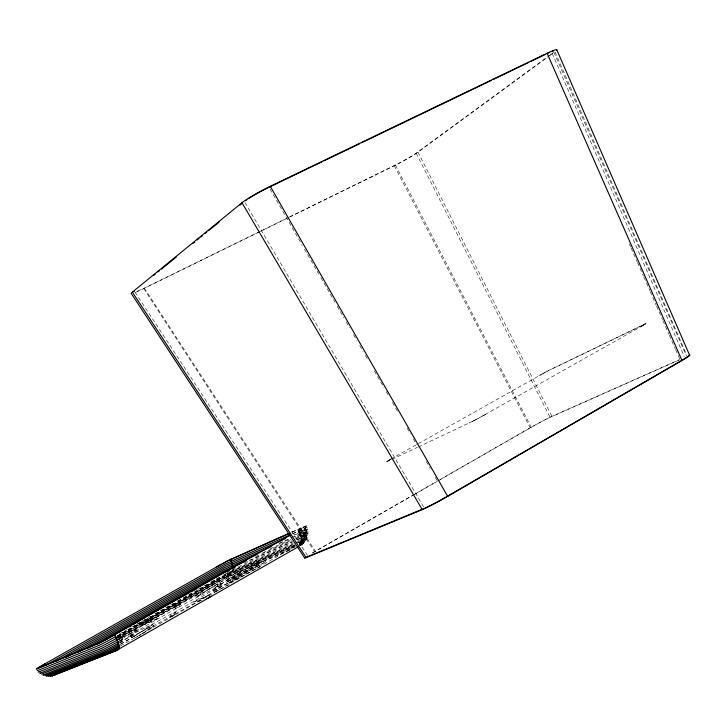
<?xml version="1.0" encoding="UTF-8"?>
<svg xmlns="http://www.w3.org/2000/svg" width="726" height="726" viewBox="0 0 726 726"><rect width="100%" height="100%" fill="white"/><g stroke="black" fill="none" stroke-linecap="round" stroke-linejoin="round"><path stroke-width="0.54" stroke-dasharray="3.63 2.72" d="M232.774 580.047L265.562 561.833L232.774 580.047L231.893 578.177L264.672 560.209L265.616 562.033M231.893 578.177L264.672 560.209M291.707 532.14L305.065 526.196C307.806 530.951 307.615 537.539 304.294 542.077L299.974 543.928M295.645 538.411L306.98 533.456C307.007 538.383 304.394 543.275 300.065 545.716L299.166 544.046C305.002 540.834 306.808 532.712 303.55 527.058L305.065 526.196L306.971 533.374M300.156 543.484L299.584 543.81C302.461 539.908 299.874 534.572 298.059 530.724L304.53 526.713L291.235 532.539M301.163 545.09L300.582 545.426L301.599 543.892L302.016 540.534M129.001 628.916L128.066 635.559L128.956 637.201M233.482 568.83L231.422 573.368L117.757 637.691M295.264 543.202L303.713 539.545L304.856 536.587L305.092 531.741C308.133 532.14 304.294 541.859 300.473 542.485M233.427 568.857L231.258 573.449L227.537 576.743L118.411 638.789M301.163 544.763C307.806 541.478 309.721 531.995 306.2 525.805M179.376 606.319L180.211 604.25L179.367 602.671L175.129 604.994L174.213 607.072L175.084 608.669L179.376 606.319L178.514 604.713L179.367 602.671M175.347 612.299L174.367 614.641L169.775 617.164L170.819 614.777L175.347 612.299L176.255 613.987L171.735 616.465L170.701 618.87M175.084 608.669L175.982 606.564L180.211 604.25M303.386 543.393L299.82 544.854M303.205 540.797L302.697 540.943M117.548 637.201L226.703 575.192L230.732 571.09M303.268 543.393L300.355 545.598L299.448 543.928L303.051 540.797M295.019 545.825L226.703 575.192C233.445 570.827 224.47 575.21 227.537 576.743L290.745 549.709M290.191 549.591L227.537 576.743L230.378 574.62L295.673 546.633M228.826 575.863L230.169 574.72M300.736 543.075L301.88 542.05L298.549 543.484M301.571 544.718L302.933 543.52M306.699 538.692L302.034 541.623M304.185 539.4L300.727 541.569M304.929 537.984L300.845 540.507M289.683 216.838L395.407 165.002A17.605 1.352 -28.6 0 0 416.116 153.15L549.455 55.394M550.372 54.722L552.196 53.388A19.811 1.697 -28.9 0 0 553.23 52.599M289.411 217.201L394.282 165.782A20.21 1.552 -28.6 0 0 418.04 152.179L547.649 57.218M548.557 56.546L554.038 52.535L686.17 355.404M259.944 566.743L227.492 584.085L226.594 582.424L228.309 581.281L259.046 565.082L259.944 566.743L227.492 584.085M259.046 565.082L226.594 582.424M153.694 626.166L135.118 637.954L134.201 636.248L152.787 624.487L153.694 626.166L139.292 635.767M196.519 597.09L213.099 586.59L212.246 585.011L208.362 587.062L195.657 595.483L196.519 597.09L213.099 586.59M152.787 624.487L134.201 636.248M195.657 595.483L212.246 585.011M119.79 640.786L121.287 640.178L122.186 641.848L120.688 642.446L119.79 640.786L124.681 637.972L123.81 636.348L118.873 638.944M118.955 639.152L123.81 636.348M213.181 590.737L240.07 577.07L213.181 590.737L214.079 592.407L229.126 584.621M120.362 644.216L134.655 635.976L133.756 634.297L119.445 642.537M214.96 587.561L240.778 572.406L239.916 570.808L236.903 572.315L214.088 585.955L214.96 587.561L240.778 572.406M120.58 644.407L134.655 635.976M118.51 639.706L138.539 629.46L137.668 627.854L115.915 638.635M119.663 642.719L133.756 634.297M214.088 585.955L239.916 570.808M295.827 539.055L305.909 534.744L300.673 538.02A12.66 4.937 60.7 0 0 297.941 530.797L300.11 529.644A14.62 0.517 -28.7 0 0 305.655 525.942L303.55 527.058M117.639 638.1L137.668 627.854M389.354 460.012L386.931 461.591L387.956 461.173M642.828 325.502L645.441 323.814L549.364 370.178M296.562 539.817L307.779 535.035L300.827 539.318L300.7 542.349L299.411 543.946L300.319 545.616L301.798 543.783L301.844 538.765L305.537 536.369L296.562 540.189M390.27 459.476L385.66 462.29L391.015 459.74M641.866 326.065L646.757 323.106L548.239 370.768M312.616 552.804A19.194 0.889 -28.7 0 1 314.549 551.687L414.537 494.243M415.517 493.68L439.039 480.167M440.02 479.605L530.207 427.795A18.114 0.808 -28.5 0 1 551.905 416.379L679.373 359.669M312.225 553.194A16.689 0.771 -28.7 0 1 315.456 551.306L412.559 495.522M413.539 494.96L437.079 481.429M438.068 480.866L531.25 427.333A15.745 0.699 -28.5 0 1 550.127 417.396L679.545 359.842M389.499 459.857L391.296 458.886M300.083 543.23L300.745 542.857M301.889 542.848L305.8 540.389L298.885 543.302M301.599 543.892L304.294 542.077M299.983 535.189L305.955 531.523L304.53 526.713M301.844 538.765L301.045 535.507L302.27 534.808A13.522 0.508 -28.7 0 0 307.388 531.35L294.484 537.004M300.401 536.632L306.063 533.093L294.901 537.884M301.517 537.167L302.697 536.496A12.678 0.481 -28.7 0 0 306.98 533.456M227.701 581.481L259.282 563.73L258.411 562.124L256.723 562.85L226.83 579.865L227.701 581.481L259.282 563.73M120.253 642.946L122.186 641.848M193.561 602.126L210.286 594.512L193.561 602.126L194.468 603.805M120.389 646.058L295.482 546.188M640.777 326.682L642.646 325.684M119.373 634.034L127.259 629.56M137.105 623.97L150.899 616.138M154.838 613.906L169.612 605.52M170.592 604.958L173.55 603.288M177.489 601.046L182.417 598.251M183.397 597.698L192.263 592.661M198.171 589.312L207.037 584.276M210.976 582.043L219.842 577.007M298.813 532.203L299.983 531.541A12.623 0.454 -28.7 0 0 304.258 528.555M301.045 535.507L299.693 532.076L300.963 531.35A14.511 0.526 -28.7 0 0 306.472 527.666L305.918 527.902M116.95 635.94L223.327 575.546M117.176 636.139L229.416 572.569M117.866 636.403L226.258 575.255L117.494 637.038M117.875 636.629L229.652 573.277L293.685 545.544M299.457 533.701L305.719 529.798L294.484 534.663M141.715 623.67L156.843 616.764L157.714 618.37L153.667 620.666L142.577 625.258L141.715 623.67L152.796 619.06L153.667 620.666M300.437 533.801L301.689 533.084M118.556 637.991L229.988 574.801M119.255 638.081L227.029 576.807L226.485 576.653M142.577 625.258L157.714 618.37M119.345 641.285L121.287 640.178M226.83 579.865L258.411 562.124M390.679 459.186L539.781 375.369M292.723 533.837L298.84 530.37L299.693 532.076M485.122 414.555L641.403 326.391M223.78 574.774L224.588 574.32M485.966 414.147L482.509 416.016M539.01 375.75L540.906 374.743M224.325 574.983L228.98 572.451M484.505 414.973L481.12 416.778M540.298 375.033L542.086 374.09M225.26 573.948L225.931 573.567M541.65 374.28L544.564 372.737M174.213 607.072L178.514 604.713M543.057 373.509L545.934 371.957M481.365 416.706L478.135 418.457M226.612 573.204L227.928 572.496M545.816 372.066L547.34 371.204M476.546 419.301L478.307 418.303M547.041 371.403L548.711 370.478M476.928 419.038L473.588 420.853M119.754 640.568L124.681 637.972M475.603 419.746L469.168 423.067M473.198 420.989L418.339 446.98M230.623 571.598L293.603 544.273M116.777 640.241L138.539 629.46M214.079 592.407L220.005 589.476M307.579 555.499L135 292.097A18.803 1.516 -28 0 0 144.32 288.104L288.667 217.337M135.753 292.26A21.589 1.742 -28 0 0 143.802 288.594L259.881 231.676M260.897 231.177L288.385 217.7M391.913 459.422L417.504 447.261M297.941 530.797L298.622 530.497A14.565 5.681 60.7 0 1 302.007 540.262L307.361 536.895L297.252 541.188M292.505 533.837L305.882 527.92M294.121 535.162L307.044 529.481A14.139 0.517 -28.7 0 1 301.689 533.084M279.383 543.039L290.681 538.066M291.716 537.621L305.092 531.741M279.038 543.783L290.364 538.81M270.244 548.684L290.79 539.69M262.685 552.813L291.525 540.208M255.779 556.524L291.725 540.852M249.209 560.418L292.451 541.614M244.226 562.94L292.451 541.977M232.52 569.257L293.141 542.975M231.921 570.582L294.221 543.647M297.714 542.494L306.599 538.692M229.933 572.324L294.375 544.527M298.54 542.739L302.878 540.861M294.411 545.262L228.989 573.431M295.31 545.408L227.9 574.393M231.422 573.368L294.783 546.161M299.502 545.607L301.825 544.618M201.801 600.112L198.661 601.409L197.753 599.73M304.375 538.111L304.956 537.93M225.804 575.509L227.156 576.952L226.566 577.079M225.214 574.801L225.777 575.119M144.32 288.104L315.456 551.306M143.802 288.594L314.549 551.687M244.961 202.509L423.857 507.383M270.145 189.223L302.261 245.243M304.512 249.172L318.605 273.738M320.856 277.668L334.949 302.234M337.2 306.163L343.961 317.961M346.22 321.89L349.596 327.789M353.544 334.668L356.92 340.558M359.742 345.476L363.127 351.366M365.378 355.304L367.628 359.234M374.389 371.022L383.972 387.729M386.223 391.659L388.483 395.588M392.43 402.467L397.494 411.315M407.077 428.022L410.462 433.912M413.275 438.831L416.66 444.729M426.235 461.427L430.182 468.306M435.255 477.154L437.506 481.084M256.723 562.85L257.594 564.456M236.903 572.315L237.765 573.903M227.002 575.056L227.837 576.607M228.472 579.167L229.352 580.791M228.309 581.281L229.207 582.933M222.138 585.465L221.258 583.831L214.333 580.6A48.86 1.788 -28.8 0 1 182.607 600.248A48.86 1.788 -28.8 0 1 132.214 626.738M217.101 584.457L217.972 586.063M216.375 588.822L217.274 590.492M208.362 587.062L209.215 588.641M199.596 593.414L200.458 595.011M175.129 604.994L175.982 606.564M170.819 614.777L171.735 616.465M145.717 621.392L146.579 622.981M148.667 626.656L149.583 628.335M134.455 629.769L135.326 631.384M130.716 635.794L131.624 637.473M121.914 637.591L122.794 639.216M394.282 165.782L530.207 427.795M395.407 165.002L531.25 427.333M418.04 152.179L551.905 416.379M416.116 153.15L550.127 417.396M629.315 243.854L630.676 246.967M631.13 248.011L637.038 261.487M637.501 262.531L643.408 276.016M643.862 277.051L649.77 290.536M650.224 291.571L656.132 305.056M656.585 306.091L662.493 319.576M662.947 320.62L668.855 334.096M669.308 335.14L675.216 348.625M675.67 349.66L679.763 358.998M552.196 53.388L684.273 356.502M555.109 52.118L686.914 355.558M146.879 629.07A53.479 2.133 -28.9 0 0 222.056 586.145A53.479 2.133 -28.9 0 0 158.005 618.779A53.479 2.133 -28.9 0 0 146.879 629.07M145.98 627.4A53.479 2.096 -28.9 0 0 221.167 584.503A53.479 2.096 -28.9 0 0 157.134 617.164A53.479 2.096 -28.9 0 0 145.98 627.4"/><path stroke-width="1.09" d="M118.765 649.244L117.612 649.952C121.923 646.131 116.115 639.025 114.735 634.787L114.254 634.969A13.431 0.481 -28.9 0 1 99.235 642.9L37.943 668.201L45.584 663.528M113.9 651.458L115.915 650.777L52.036 675.924L53.924 674.726M114.191 651.331L118.529 649.026L118.765 648.254L117.875 641.693L116.396 642.528A13.395 0.526 -28.9 0 1 102.892 649.588L41.573 674.109M48.352 676.369L110.152 651.857L119.2 647.084M118.138 649.598L118.519 649.035M119.182 648.028L112.04 651.785L50.221 676.224L51.074 675.643M44.894 675.616L106.395 651.213L118.801 644.688M119.028 648.754L118.529 649.026M131.56 293.558A21.589 1.742 -28 0 1 132.377 292.106L241.985 202.726A24.294 2.232 -28.3 0 1 270.263 186.337L547.105 53.27A22.742 1.942 -28.9 0 1 556.642 50.294M153.585 275.508L155.328 274.083M157.95 271.951L159.693 270.526M161.444 269.101L176.291 257.013M192.88 243.491L194.622 242.076M197.245 239.943L198.988 238.518M200.739 237.093L202.481 235.669M205.104 233.536L206.846 232.111M208.589 230.696L219.071 222.156M240.025 205.086L241.776 203.661M43.551 674.708L42.988 675.144L105.152 650.278A12.278 0.49 -28.9 0 0 116.977 644.053L118.402 643.245M117.612 649.952L118.12 649.607M47.362 675.561L46.528 676.16L108.256 651.667L119.073 645.968M305.782 557.042A19.194 0.889 -28.7 0 0 306.19 557.604L422.251 509.625A21.317 1.107 -28.6 0 0 447.679 496.33L681.977 360.486A20.101 0.98 -28.3 0 0 688.711 355.577M54.777 674.735L55.866 674.336M206.964 598.632L211.202 596.218L209.115 597.081M115.697 650.868L298.25 546.778M228.436 560.545L288.621 533.51M46.364 664.916L224.525 564.32L289.874 534.926M56.074 661.232L225.169 565.69L285.236 538.737M65.812 657.466L224.516 567.705L271.161 546.651M77.537 652.492L223.917 569.62L256.886 554.528M88.282 647.955L223.445 571.362L246.541 560.554M97.039 644.398L223.163 572.878L234.988 566.961M290.082 535.262L114.254 634.969L114.844 634.724A15.164 4.773 61 0 1 117.812 641.557M232.084 563.821L231.821 568.331L232.102 563.812L230.668 559.474L232.102 558.657L227.419 561.062M114.844 634.724L113.129 635.695A15.446 0.554 -28.9 0 1 98.246 643.554L36.472 669.091A14.357 0.472 -28.9 0 1 43.569 664.599L218.472 565.89M115.652 636.557L114.055 637.455A15.328 0.563 -28.9 0 1 99.29 645.251L37.443 670.652A14.239 0.481 -28.9 0 1 37.57 670.37M116.496 638.317L114.917 639.207A14.928 0.563 -28.9 0 1 100.524 646.793L38.623 672.067A13.876 0.481 -28.9 0 1 38.741 671.786M117.24 640.042L115.706 640.904A14.275 0.544 -28.9 0 1 101.304 648.427L40.329 673.174M216.602 566.87L222.71 563.494M219.606 565.191L221.158 564.338M222.492 563.675L224.225 562.677M223.817 562.968L225.695 561.897M227.174 571.879L227.955 571.462M225.096 562.287L227.084 561.162M226.303 561.643L228.372 560.49M228.699 571.072L229.38 570.718M321.999 161.789L269.01 187.263A21.163 1.951 -28.3 0 0 252.403 196.201M324.032 160.809L359.697 143.666M361.73 142.686L491.13 80.486M493.163 79.506L528.827 62.363M530.869 61.383L545.126 54.523M53.969 675.307L55.593 674.518M230.668 559.474L289.175 533.447M117.394 650.051L52.09 675.924M131.27 293.449L304.702 558.031M132.377 292.106L306.19 557.604M241.985 202.726L422.251 509.625M270.263 186.337L447.679 496.33M547.105 53.27L681.977 360.486M556.86 49.885L689.673 355.35M116.441 639.533L116.995 640.967M129.7 626.974A48.86 1.788 -28.8 0 1 131.061 625.966M133.112 624.596A48.86 1.788 -28.8 0 1 189.168 592.797M192.118 591.245A48.86 1.788 -28.8 0 1 196.81 588.813M40.329 673.174A13.259 0.463 -28.9 0 1 40.084 673.038M307.279 556.388A16.689 0.771 -28.7 0 0 308.196 556.443L424.429 508.363A18.531 0.962 -28.6 0 0 446.526 496.811L680.67 361.067A17.478 0.853 -28.3 0 0 687.386 356.711M245.488 200.685A21.163 1.951 -28.3 0 1 246.858 199.714M248.492 198.634A21.163 1.951 -28.3 0 1 251.695 196.628M133.775 291.689A18.803 1.516 -28 0 1 134.374 291.153M548.039 53.152A19.811 1.697 -28.9 0 1 549.736 52.39M552.459 51.31A19.811 1.697 -28.9 0 1 553.43 51.002"/></g></svg>
